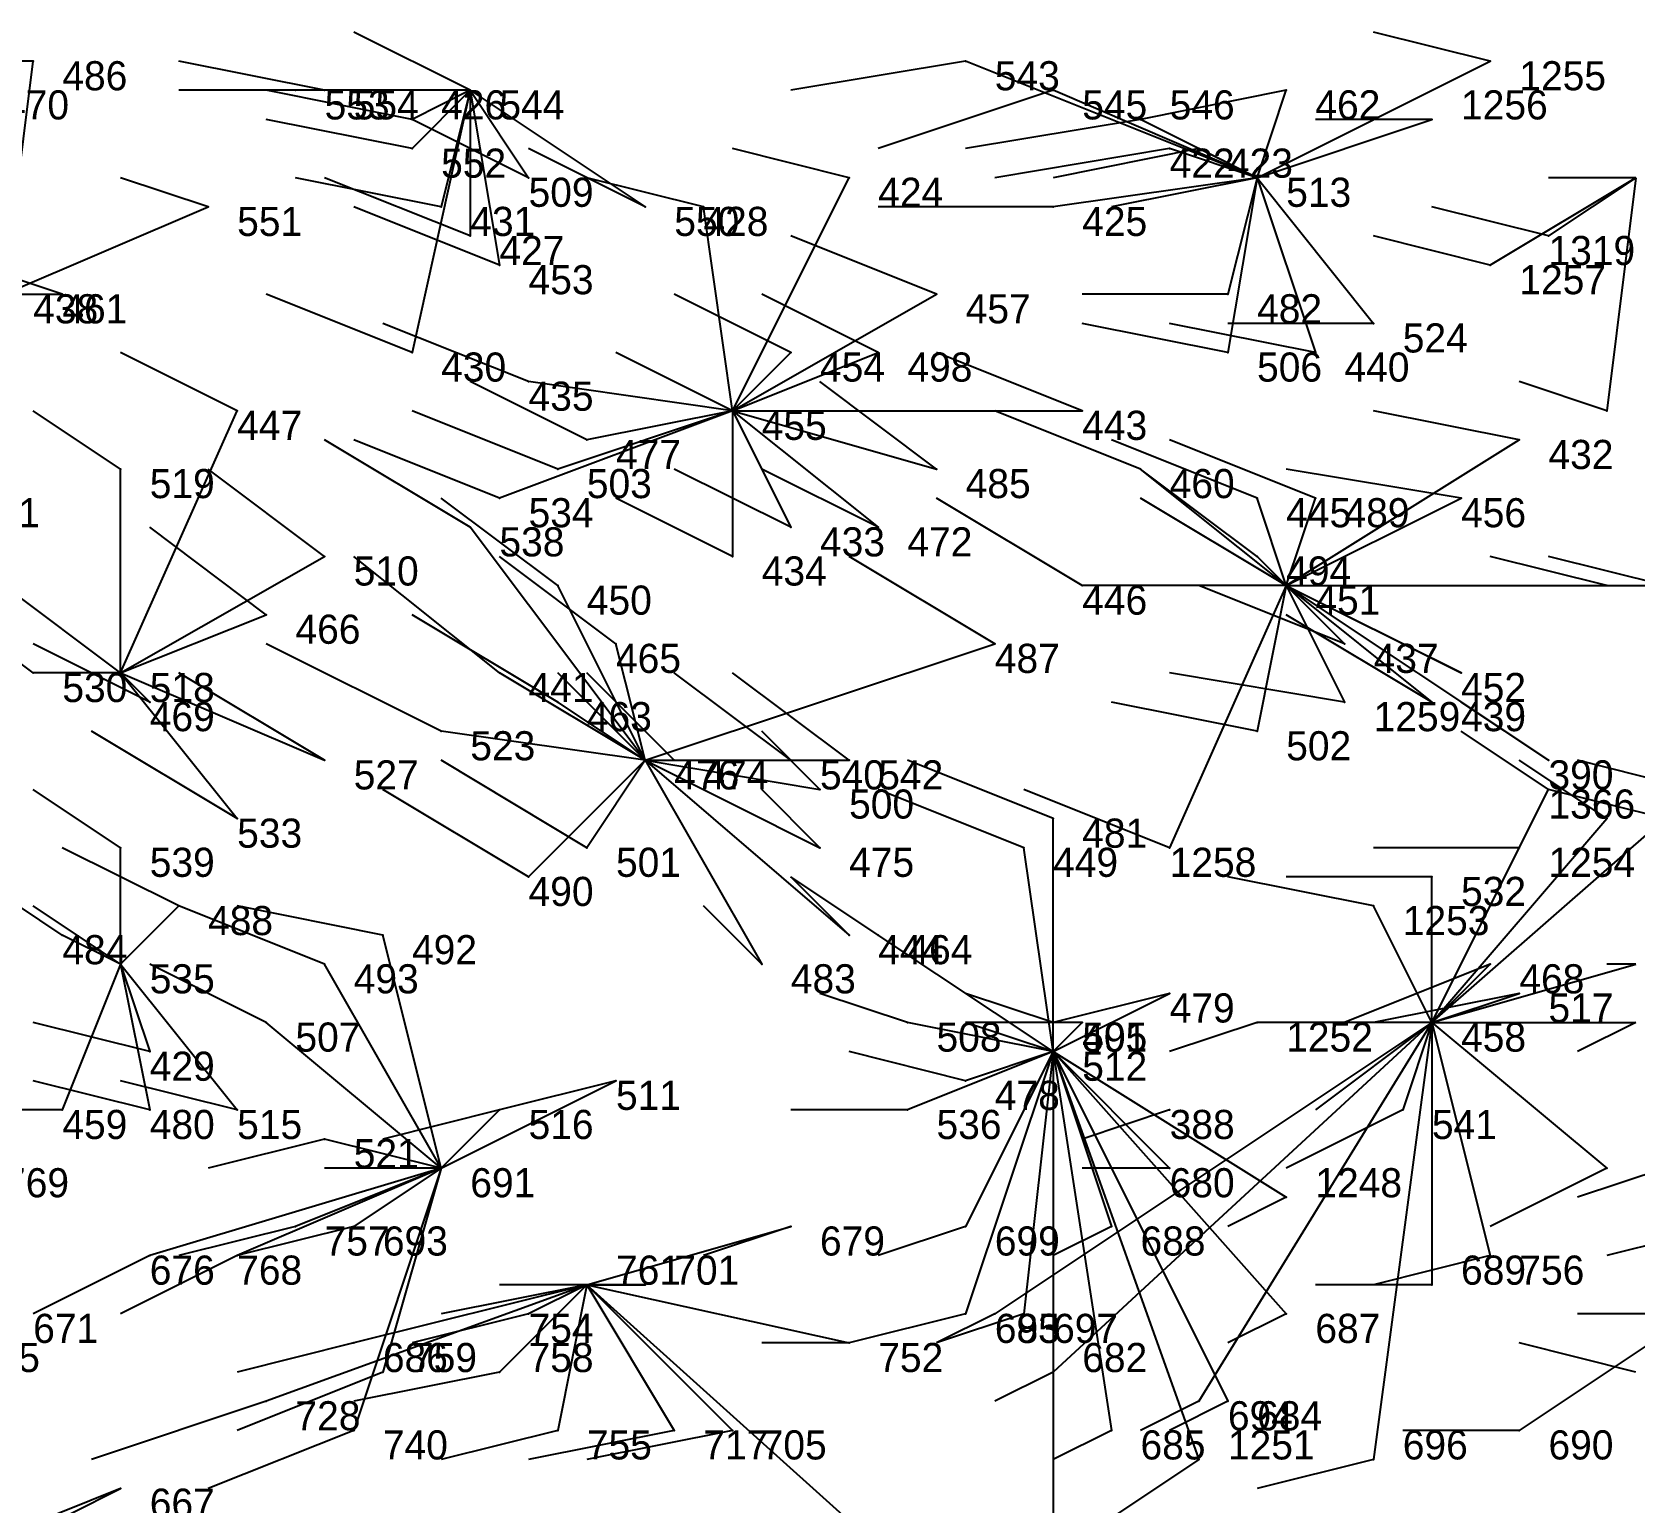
# Model space of a CAD drawing. Extents: x 13.668 to 13.876, y -34.05 to -33.931.
# Drawn here: x 13.757 to 13.812, y -33.9815 to -33.931 of the extents above; entities that cross this region are included whole.
import ezdxf

# ---------------------------------------------------------------- set-up
doc = ezdxf.new("R2010")
doc.units = 0
for name, color, linetype in [('Facilities', 3, 'CONTINUOUS'), ('Facilities_lines', 3, 'CONTINUOUS'), ('Normals', 1, 'CONTINUOUS'), ('Source_points', 5, 'CONTINUOUS'), ('Text', 3, 'CONTINUOUS')]:
    doc.layers.add(name, color=color, linetype=linetype)

msp = doc.modelspace()

# ---------------------------------------------------------------- linework, layer by layer
at = {"layer": 'Facilities', "color": 3}
for p in [(13.772, -33.933, -1.216), (13.799, -33.936, -1.214), (13.781, -33.944, -1.215), (13.8, -33.95, -1.214), (13.76, -33.953, -1.216), (13.778, -33.956, -1.215), (13.76, -33.963, -1.216), (13.805, -33.965, -1.214), (13.792, -33.966, -1.214), (13.796, -33.968, -1.218), (13.771, -33.97, -1.215), (13.776, -33.974, -1.215)]:
    msp.add_point(p, dxfattribs=at)
at = {"layer": 'Facilities_lines', "color": 3}
for p, q in [((13.756, -33.94, -1.216), (13.757, -33.932, -1.217)), ((13.799, -33.936, -1.214), (13.789, -33.932, -1.215)), ((13.799, -33.936, -1.214), (13.807, -33.932, -1.213)), ((13.772, -33.933, -1.216), (13.766, -33.933, -1.216)), ((13.772, -33.933, -1.216), (13.767, -33.933, -1.216)), ((13.772, -33.933, -1.216), (13.77, -33.942, -1.216)), ((13.772, -33.933, -1.216), (13.77, -33.934, -1.216)), ((13.772, -33.933, -1.216), (13.77, -33.935, -1.215)), ((13.772, -33.933, -1.216), (13.771, -33.937, -1.216)), ((13.772, -33.933, -1.216), (13.772, -33.938, -1.216)), ((13.772, -33.933, -1.216), (13.773, -33.939, -1.216)), ((13.772, -33.933, -1.216), (13.774, -33.936, -1.216)), ((13.772, -33.933, -1.216), (13.778, -33.937, -1.215)), ((13.799, -33.936, -1.214), (13.792, -33.933, -1.215)), ((13.799, -33.936, -1.214), (13.8, -33.933, -1.215)), ((13.799, -33.936, -1.214), (13.795, -33.934, -1.215)), ((13.799, -33.936, -1.214), (13.805, -33.934, -1.213)), ((13.799, -33.936, -1.214), (13.796, -33.935, -1.215)), ((13.799, -33.936, -1.214), (13.797, -33.935, -1.215)), ((13.781, -33.944, -1.215), (13.785, -33.936, -1.214)), ((13.799, -33.936, -1.214), (13.792, -33.937, -1.215)), ((13.799, -33.936, -1.214), (13.798, -33.94, -1.215)), ((13.799, -33.936, -1.214), (13.798, -33.942, -1.214)), ((13.799, -33.936, -1.214), (13.801, -33.942, -1.214)), ((13.799, -33.936, -1.214), (13.803, -33.941, -1.214)), ((13.812, -33.936, -1.214), (13.807, -33.939, -1.213)), ((13.812, -33.936, -1.214), (13.809, -33.938, -1.213)), ((13.812, -33.936, -1.214), (13.811, -33.944, -1.214)), ((13.756, -33.94, -1.216), (13.763, -33.937, -1.216)), ((13.781, -33.944, -1.215), (13.78, -33.937, -1.215)), ((13.756, -33.94, -1.216), (13.758, -33.94, -1.216)), ((13.781, -33.944, -1.215), (13.788, -33.94, -1.215)), ((13.781, -33.944, -1.215), (13.783, -33.942, -1.215)), ((13.781, -33.944, -1.215), (13.786, -33.942, -1.214)), ((13.781, -33.944, -1.215), (13.774, -33.943, -1.216)), ((13.76, -33.953, -1.216), (13.764, -33.944, -1.216)), ((13.781, -33.944, -1.215), (13.773, -33.947, -1.215)), ((13.781, -33.944, -1.215), (13.775, -33.946, -1.215)), ((13.781, -33.944, -1.215), (13.776, -33.945, -1.216)), ((13.781, -33.944, -1.215), (13.781, -33.949, -1.216)), ((13.781, -33.944, -1.215), (13.783, -33.948, -1.215)), ((13.781, -33.944, -1.215), (13.793, -33.944, -1.215)), ((13.781, -33.944, -1.215), (13.786, -33.948, -1.215)), ((13.781, -33.944, -1.215), (13.788, -33.946, -1.215)), ((13.8, -33.95, -1.214), (13.808, -33.945, -1.214)), ((13.76, -33.953, -1.216), (13.76, -33.946, -1.216)), ((13.8, -33.95, -1.214), (13.795, -33.946, -1.214)), ((13.8, -33.95, -1.214), (13.799, -33.947, -1.214)), ((13.8, -33.95, -1.214), (13.806, -33.947, -1.214)), ((13.8, -33.95, -1.214), (13.801, -33.947, -1.215)), ((13.778, -33.956, -1.215), (13.772, -33.948, -1.215)), ((13.76, -33.953, -1.216), (13.767, -33.949, -1.216)), ((13.8, -33.95, -1.214), (13.799, -33.949, -1.215)), ((13.778, -33.956, -1.215), (13.775, -33.95, -1.215)), ((13.8, -33.95, -1.214), (13.793, -33.95, -1.215)), ((13.8, -33.95, -1.214), (13.796, -33.959, -1.213)), ((13.8, -33.95, -1.214), (13.799, -33.955, -1.214)), ((13.8, -33.95, -1.214), (13.813, -33.95, -1.214)), ((13.8, -33.95, -1.214), (13.809, -33.956, -1.214)), ((13.8, -33.95, -1.214), (13.811, -33.95, -1.214)), ((13.8, -33.95, -1.214), (13.802, -33.952, -1.214)), ((13.8, -33.95, -1.214), (13.805, -33.954, -1.214)), ((13.8, -33.95, -1.214), (13.806, -33.953, -1.214)), ((13.8, -33.95, -1.214), (13.802, -33.954, -1.213)), ((13.76, -33.953, -1.216), (13.765, -33.951, -1.216)), ((13.778, -33.956, -1.215), (13.777, -33.952, -1.215)), ((13.778, -33.956, -1.215), (13.79, -33.952, -1.216)), ((13.76, -33.953, -1.216), (13.757, -33.953, -1.217)), ((13.76, -33.953, -1.216), (13.761, -33.954, -1.217)), ((13.76, -33.953, -1.216), (13.767, -33.956, -1.215)), ((13.76, -33.953, -1.216), (13.764, -33.958, -1.215)), ((13.778, -33.956, -1.215), (13.773, -33.953, -1.216)), ((13.778, -33.956, -1.215), (13.775, -33.954, -1.215)), ((13.778, -33.956, -1.215), (13.771, -33.955, -1.214)), ((13.778, -33.956, -1.215), (13.774, -33.96, -1.215)), ((13.778, -33.956, -1.215), (13.776, -33.959, -1.215)), ((13.778, -33.956, -1.215), (13.785, -33.962, -1.215)), ((13.778, -33.956, -1.215), (13.784, -33.959, -1.215)), ((13.778, -33.956, -1.215), (13.779, -33.956, -1.215)), ((13.778, -33.956, -1.215), (13.782, -33.963, -1.215)), ((13.778, -33.956, -1.215), (13.784, -33.957, -1.214)), ((13.778, -33.956, -1.215), (13.783, -33.956, -1.215)), ((13.778, -33.956, -1.215), (13.785, -33.956, -1.214)), ((13.805, -33.965, -1.214), (13.809, -33.957, -1.213)), ((13.792, -33.966, -1.214), (13.792, -33.958, -1.214)), ((13.805, -33.965, -1.214), (13.811, -33.958, -1.214)), ((13.805, -33.965, -1.214), (13.813, -33.958, -1.212)), ((13.76, -33.963, -1.216), (13.76, -33.959, -1.217)), ((13.792, -33.966, -1.214), (13.791, -33.959, -1.214)), ((13.805, -33.965, -1.214), (13.808, -33.959, -1.213)), ((13.805, -33.965, -1.214), (13.805, -33.96, -1.214)), ((13.76, -33.963, -1.216), (13.762, -33.961, -1.215)), ((13.805, -33.965, -1.214), (13.803, -33.961, -1.213)), ((13.76, -33.963, -1.216), (13.758, -33.962, -1.215)), ((13.771, -33.97, -1.215), (13.769, -33.962, -1.215)), ((13.792, -33.966, -1.214), (13.786, -33.962, -1.214)), ((13.76, -33.963, -1.216), (13.758, -33.968, -1.215)), ((13.76, -33.963, -1.216), (13.761, -33.966, -1.216)), ((13.76, -33.963, -1.216), (13.764, -33.968, -1.216)), ((13.76, -33.963, -1.216), (13.761, -33.968, -1.215)), ((13.771, -33.97, -1.215), (13.767, -33.963, -1.215)), ((13.805, -33.965, -1.214), (13.807, -33.963, -1.214)), ((13.805, -33.965, -1.214), (13.812, -33.963, -1.213)), ((13.792, -33.966, -1.214), (13.796, -33.964, -1.214)), ((13.805, -33.965, -1.214), (13.808, -33.964, -1.214)), ((13.771, -33.97, -1.215), (13.765, -33.965, -1.215)), ((13.792, -33.966, -1.214), (13.787, -33.965, -1.215)), ((13.805, -33.965, -1.214), (13.79, -33.975, -1.215)), ((13.805, -33.965, -1.214), (13.792, -33.977, -1.215)), ((13.792, -33.966, -1.214), (13.793, -33.965, -1.214)), ((13.792, -33.966, -1.214), (13.792, -33.965, -1.215)), ((13.805, -33.965, -1.214), (13.797, -33.978, -1.215)), ((13.805, -33.965, -1.214), (13.799, -33.965, -1.213)), ((13.805, -33.965, -1.214), (13.803, -33.98, -1.215)), ((13.805, -33.965, -1.214), (13.804, -33.968, -1.214)), ((13.805, -33.965, -1.214), (13.812, -33.965, -1.214)), ((13.805, -33.965, -1.214), (13.805, -33.974, -1.214)), ((13.805, -33.965, -1.214), (13.807, -33.973, -1.214)), ((13.805, -33.965, -1.214), (13.811, -33.97, -1.214)), ((13.792, -33.966, -1.214), (13.787, -33.968, -1.214)), ((13.792, -33.966, -1.214), (13.789, -33.967, -1.214)), ((13.792, -33.966, -1.214), (13.789, -33.975, -1.214)), ((13.792, -33.966, -1.214), (13.789, -33.972, -1.215)), ((13.792, -33.966, -1.214), (13.791, -33.975, -1.214)), ((13.792, -33.966, -1.214), (13.796, -33.97, -1.214)), ((13.792, -33.966, -1.214), (13.798, -33.978, -1.214)), ((13.792, -33.966, -1.214), (13.794, -33.979, -1.214)), ((13.792, -33.966, -1.214), (13.8, -33.975, -1.214)), ((13.792, -33.966, -1.214), (13.794, -33.972, -1.214)), ((13.792, -33.966, -1.214), (13.8, -33.971, -1.213)), ((13.792, -33.966, -1.214), (13.792, -33.982, -1.213)), ((13.792, -33.966, -1.214), (13.797, -33.98, -1.213)), ((13.771, -33.97, -1.215), (13.777, -33.967, -1.214)), ((13.771, -33.97, -1.215), (13.773, -33.968, -1.215)), ((13.771, -33.97, -1.215), (13.767, -33.969, -1.216)), ((13.771, -33.97, -1.215), (13.761, -33.973, -1.216)), ((13.771, -33.97, -1.215), (13.764, -33.973, -1.215)), ((13.771, -33.97, -1.215), (13.766, -33.972, -1.215)), ((13.771, -33.97, -1.215), (13.768, -33.972, -1.216)), ((13.771, -33.97, -1.215), (13.768, -33.979, -1.215)), ((13.771, -33.97, -1.215), (13.769, -33.977, -1.215)), ((13.776, -33.974, -1.215), (13.783, -33.972, -1.214)), ((13.776, -33.974, -1.215), (13.765, -33.978, -1.216)), ((13.776, -33.974, -1.215), (13.768, -33.976, -1.216)), ((13.776, -33.974, -1.215), (13.773, -33.977, -1.216)), ((13.776, -33.974, -1.215), (13.774, -33.975, -1.214)), ((13.776, -33.974, -1.215), (13.775, -33.979, -1.216)), ((13.776, -33.974, -1.215), (13.785, -33.976, -1.214)), ((13.776, -33.974, -1.215), (13.778, -33.974, -1.214)), ((13.776, -33.974, -1.215), (13.786, -33.983, -1.215)), ((13.776, -33.974, -1.215), (13.781, -33.979, -1.215)), ((13.776, -33.974, -1.215), (13.779, -33.979, -1.215)), ((13.814, -33.975, -1.214), (13.808, -33.979, -1.214)), ((13.754, -33.984, -1.216), (13.76, -33.981, -1.215))]:
    msp.add_line(p, q, dxfattribs=at)
at = {"layer": 'Normals', "color": 1}
for p, q in [((13.772, -33.933, -1.216), (13.768, -33.931, -1.116)), ((13.807, -33.932, -1.213), (13.803, -33.931, -1.113)), ((13.757, -33.932, -1.217), (13.754, -33.932, -1.117)), ((13.767, -33.933, -1.216), (13.762, -33.932, -1.116)), ((13.789, -33.932, -1.215), (13.783, -33.933, -1.115)), ((13.766, -33.933, -1.216), (13.762, -33.933, -1.116)), ((13.77, -33.934, -1.216), (13.765, -33.933, -1.116)), ((13.792, -33.933, -1.215), (13.786, -33.935, -1.115)), ((13.8, -33.933, -1.215), (13.795, -33.934, -1.115)), ((13.77, -33.935, -1.215), (13.765, -33.934, -1.115)), ((13.774, -33.936, -1.216), (13.77, -33.934, -1.116)), ((13.795, -33.934, -1.215), (13.789, -33.935, -1.115)), ((13.805, -33.934, -1.213), (13.801, -33.934, -1.113)), ((13.778, -33.937, -1.215), (13.774, -33.935, -1.115)), ((13.785, -33.936, -1.214), (13.781, -33.935, -1.114)), ((13.796, -33.935, -1.215), (13.79, -33.936, -1.115)), ((13.797, -33.935, -1.215), (13.792, -33.936, -1.115)), ((13.763, -33.937, -1.216), (13.76, -33.936, -1.116)), ((13.771, -33.937, -1.216), (13.766, -33.936, -1.116)), ((13.772, -33.938, -1.216), (13.767, -33.936, -1.116)), ((13.78, -33.937, -1.215), (13.776, -33.936, -1.115)), ((13.799, -33.936, -1.214), (13.794, -33.937, -1.114)), ((13.812, -33.936, -1.214), (13.809, -33.936, -1.114)), ((13.773, -33.939, -1.216), (13.768, -33.937, -1.116)), ((13.792, -33.937, -1.215), (13.786, -33.937, -1.115)), ((13.809, -33.938, -1.213), (13.805, -33.937, -1.113)), ((13.788, -33.94, -1.215), (13.783, -33.938, -1.115)), ((13.807, -33.939, -1.213), (13.803, -33.938, -1.113)), ((13.758, -33.94, -1.216), (13.755, -33.939, -1.116)), ((13.77, -33.942, -1.216), (13.765, -33.94, -1.116)), ((13.783, -33.942, -1.215), (13.779, -33.94, -1.115)), ((13.786, -33.942, -1.214), (13.782, -33.94, -1.114)), ((13.798, -33.94, -1.215), (13.793, -33.94, -1.115)), ((13.774, -33.943, -1.216), (13.769, -33.941, -1.116)), ((13.798, -33.942, -1.214), (13.793, -33.941, -1.114)), ((13.801, -33.942, -1.214), (13.796, -33.941, -1.114)), ((13.803, -33.941, -1.214), (13.798, -33.941, -1.114)), ((13.764, -33.944, -1.216), (13.76, -33.942, -1.116)), ((13.781, -33.944, -1.215), (13.777, -33.942, -1.115)), ((13.793, -33.944, -1.215), (13.788, -33.942, -1.115)), ((13.776, -33.945, -1.216), (13.772, -33.943, -1.116)), ((13.788, -33.946, -1.215), (13.784, -33.943, -1.115)), ((13.811, -33.944, -1.214), (13.808, -33.943, -1.114)), ((13.76, -33.946, -1.216), (13.757, -33.944, -1.116)), ((13.775, -33.946, -1.215), (13.77, -33.944, -1.115)), ((13.795, -33.946, -1.214), (13.79, -33.944, -1.114)), ((13.808, -33.945, -1.214), (13.803, -33.944, -1.114)), ((13.772, -33.948, -1.215), (13.767, -33.945, -1.115)), ((13.773, -33.947, -1.215), (13.768, -33.945, -1.115)), ((13.799, -33.947, -1.214), (13.794, -33.945, -1.114)), ((13.801, -33.947, -1.215), (13.796, -33.945, -1.115)), ((13.767, -33.949, -1.216), (13.763, -33.946, -1.116)), ((13.783, -33.948, -1.215), (13.779, -33.946, -1.115)), ((13.786, -33.948, -1.215), (13.782, -33.946, -1.115)), ((13.799, -33.949, -1.215), (13.795, -33.946, -1.115)), ((13.806, -33.947, -1.214), (13.8, -33.946, -1.114)), ((13.775, -33.95, -1.215), (13.771, -33.947, -1.115)), ((13.781, -33.949, -1.216), (13.777, -33.947, -1.116)), ((13.793, -33.95, -1.215), (13.788, -33.947, -1.115)), ((13.8, -33.95, -1.214), (13.795, -33.947, -1.114)), ((13.765, -33.951, -1.216), (13.761, -33.948, -1.116)), ((13.773, -33.953, -1.216), (13.768, -33.949, -1.116)), ((13.777, -33.952, -1.215), (13.773, -33.949, -1.115)), ((13.79, -33.952, -1.216), (13.785, -33.949, -1.116)), ((13.811, -33.95, -1.214), (13.807, -33.949, -1.114)), ((13.813, -33.95, -1.214), (13.809, -33.949, -1.114)), ((13.757, -33.953, -1.217), (13.753, -33.95, -1.117)), ((13.76, -33.953, -1.216), (13.756, -33.95, -1.116)), ((13.802, -33.952, -1.214), (13.797, -33.95, -1.114)), ((13.775, -33.954, -1.215), (13.77, -33.951, -1.115)), ((13.805, -33.954, -1.214), (13.8, -33.951, -1.114)), ((13.806, -33.953, -1.214), (13.802, -33.951, -1.114)), ((13.761, -33.954, -1.217), (13.757, -33.952, -1.117)), ((13.771, -33.955, -1.214), (13.765, -33.952, -1.114)), ((13.767, -33.956, -1.215), (13.762, -33.953, -1.115)), ((13.778, -33.956, -1.215), (13.775, -33.953, -1.115)), ((13.779, -33.956, -1.215), (13.776, -33.953, -1.115)), ((13.783, -33.956, -1.215), (13.779, -33.953, -1.115)), ((13.785, -33.956, -1.214), (13.781, -33.953, -1.114)), ((13.802, -33.954, -1.213), (13.796, -33.953, -1.113)), ((13.799, -33.955, -1.214), (13.794, -33.954, -1.114)), ((13.809, -33.956, -1.214), (13.806, -33.954, -1.114)), ((13.764, -33.958, -1.215), (13.759, -33.955, -1.115)), ((13.784, -33.957, -1.214), (13.782, -33.955, -1.114)), ((13.809, -33.957, -1.213), (13.806, -33.955, -1.113)), ((13.776, -33.959, -1.215), (13.771, -33.956, -1.115)), ((13.792, -33.958, -1.214), (13.787, -33.956, -1.114)), ((13.811, -33.958, -1.214), (13.808, -33.956, -1.114)), ((13.814, -33.957, -1.213), (13.81, -33.956, -1.113)), ((13.76, -33.959, -1.217), (13.757, -33.957, -1.117)), ((13.774, -33.96, -1.215), (13.769, -33.957, -1.115)), ((13.784, -33.959, -1.215), (13.782, -33.957, -1.115)), ((13.791, -33.959, -1.214), (13.786, -33.957, -1.114)), ((13.796, -33.959, -1.213), (13.791, -33.957, -1.113)), ((13.813, -33.958, -1.212), (13.809, -33.957, -1.112)), ((13.762, -33.961, -1.215), (13.758, -33.959, -1.115)), ((13.808, -33.959, -1.213), (13.803, -33.959, -1.113)), ((13.758, -33.962, -1.215), (13.755, -33.96, -1.115)), ((13.785, -33.962, -1.215), (13.783, -33.96, -1.115)), ((13.786, -33.962, -1.214), (13.783, -33.96, -1.114)), ((13.803, -33.961, -1.213), (13.798, -33.96, -1.113)), ((13.805, -33.96, -1.214), (13.8, -33.96, -1.114)), ((13.76, -33.963, -1.216), (13.757, -33.961, -1.116)), ((13.767, -33.963, -1.215), (13.762, -33.961, -1.115)), ((13.769, -33.962, -1.215), (13.764, -33.961, -1.115)), ((13.782, -33.963, -1.215), (13.78, -33.961, -1.115)), ((13.765, -33.965, -1.215), (13.761, -33.963, -1.115)), ((13.807, -33.963, -1.214), (13.802, -33.965, -1.114)), ((13.812, -33.963, -1.213), (13.811, -33.963, -1.113)), ((13.787, -33.965, -1.215), (13.784, -33.964, -1.115)), ((13.792, -33.965, -1.215), (13.789, -33.964, -1.115)), ((13.796, -33.964, -1.214), (13.792, -33.965, -1.114)), ((13.808, -33.964, -1.214), (13.803, -33.965, -1.114)), ((13.761, -33.966, -1.216), (13.757, -33.965, -1.116)), ((13.793, -33.965, -1.214), (13.789, -33.965, -1.114)), ((13.792, -33.966, -1.214), (13.789, -33.965, -1.114)), ((13.799, -33.965, -1.213), (13.796, -33.966, -1.113)), ((13.805, -33.965, -1.214), (13.801, -33.968, -1.114)), ((13.812, -33.965, -1.214), (13.81, -33.966, -1.114)), ((13.789, -33.967, -1.214), (13.785, -33.966, -1.114)), ((13.761, -33.968, -1.215), (13.757, -33.967, -1.115)), ((13.764, -33.968, -1.216), (13.76, -33.967, -1.116)), ((13.777, -33.967, -1.214), (13.773, -33.968, -1.114)), ((13.758, -33.968, -1.215), (13.754, -33.968, -1.115)), ((13.773, -33.968, -1.215), (13.769, -33.969, -1.115)), ((13.787, -33.968, -1.214), (13.783, -33.968, -1.114)), ((13.796, -33.968, -1.218), (13.793, -33.969, -1.118)), ((13.804, -33.968, -1.214), (13.8, -33.97, -1.114)), ((13.767, -33.969, -1.216), (13.763, -33.97, -1.116)), ((13.771, -33.97, -1.215), (13.767, -33.97, -1.115)), ((13.796, -33.97, -1.214), (13.793, -33.97, -1.114)), ((13.811, -33.97, -1.214), (13.807, -33.972, -1.114)), ((13.813, -33.97, -1.214), (13.81, -33.971, -1.114)), ((13.8, -33.971, -1.213), (13.798, -33.972, -1.113)), ((13.766, -33.972, -1.215), (13.762, -33.973, -1.115)), ((13.768, -33.972, -1.216), (13.764, -33.973, -1.116)), ((13.783, -33.972, -1.214), (13.78, -33.973, -1.114)), ((13.789, -33.972, -1.215), (13.786, -33.973, -1.115)), ((13.794, -33.972, -1.214), (13.792, -33.973, -1.114)), ((13.815, -33.972, -1.214), (13.811, -33.973, -1.114)), ((13.761, -33.973, -1.216), (13.757, -33.975, -1.116)), ((13.764, -33.973, -1.215), (13.76, -33.975, -1.115)), ((13.807, -33.973, -1.214), (13.803, -33.974, -1.114)), ((13.776, -33.974, -1.215), (13.771, -33.975, -1.115)), ((13.778, -33.974, -1.214), (13.773, -33.974, -1.114)), ((13.805, -33.974, -1.214), (13.801, -33.974, -1.114)), ((13.774, -33.975, -1.214), (13.77, -33.976, -1.114)), ((13.789, -33.975, -1.214), (13.785, -33.976, -1.114)), ((13.79, -33.975, -1.215), (13.788, -33.976, -1.115)), ((13.791, -33.975, -1.214), (13.788, -33.976, -1.114)), ((13.8, -33.975, -1.214), (13.798, -33.976, -1.114)), ((13.814, -33.975, -1.214), (13.81, -33.975, -1.114)), ((13.768, -33.976, -1.216), (13.764, -33.977, -1.116)), ((13.785, -33.976, -1.214), (13.782, -33.976, -1.114)), ((13.812, -33.977, -1.213), (13.808, -33.976, -1.113)), ((13.769, -33.977, -1.215), (13.764, -33.979, -1.115)), ((13.773, -33.977, -1.216), (13.768, -33.978, -1.116)), ((13.792, -33.977, -1.215), (13.79, -33.978, -1.115)), ((13.765, -33.978, -1.216), (13.759, -33.98, -1.116)), ((13.797, -33.978, -1.215), (13.795, -33.979, -1.115)), ((13.798, -33.978, -1.214), (13.796, -33.979, -1.114)), ((13.768, -33.979, -1.215), (13.763, -33.981, -1.115)), ((13.775, -33.979, -1.216), (13.771, -33.98, -1.116)), ((13.779, -33.979, -1.215), (13.774, -33.98, -1.115)), ((13.781, -33.979, -1.215), (13.776, -33.98, -1.115)), ((13.794, -33.979, -1.214), (13.792, -33.98, -1.114)), ((13.808, -33.979, -1.214), (13.804, -33.979, -1.114)), ((13.797, -33.98, -1.213), (13.794, -33.982, -1.113)), ((13.803, -33.98, -1.215), (13.799, -33.981, -1.115)), ((13.76, -33.981, -1.215), (13.755, -33.983, -1.115))]:
    msp.add_line(p, q, dxfattribs=at)
at = {"layer": 'Source_points', "color": 5}
for p in [(13.757, -33.932, -1.217), (13.789, -33.932, -1.215), (13.807, -33.932, -1.213), (13.766, -33.933, -1.216), (13.767, -33.933, -1.216), (13.792, -33.933, -1.215), (13.8, -33.933, -1.215), (13.77, -33.934, -1.216), (13.795, -33.934, -1.215), (13.805, -33.934, -1.213), (13.77, -33.935, -1.215), (13.796, -33.935, -1.215), (13.797, -33.935, -1.215), (13.774, -33.936, -1.216), (13.785, -33.936, -1.214), (13.763, -33.937, -1.216), (13.771, -33.937, -1.216), (13.778, -33.937, -1.215), (13.78, -33.937, -1.215), (13.792, -33.937, -1.215), (13.772, -33.938, -1.216), (13.809, -33.938, -1.213), (13.773, -33.939, -1.216), (13.807, -33.939, -1.213), (13.758, -33.94, -1.216), (13.788, -33.94, -1.215), (13.798, -33.94, -1.215), (13.803, -33.941, -1.214), (13.77, -33.942, -1.216), (13.783, -33.942, -1.215), (13.786, -33.942, -1.214), (13.798, -33.942, -1.214), (13.801, -33.942, -1.214), (13.774, -33.943, -1.216), (13.764, -33.944, -1.216), (13.793, -33.944, -1.215), (13.811, -33.944, -1.214), (13.776, -33.945, -1.216), (13.808, -33.945, -1.214), (13.76, -33.946, -1.216), (13.775, -33.946, -1.215), (13.788, -33.946, -1.215), (13.795, -33.946, -1.214), (13.773, -33.947, -1.215), (13.799, -33.947, -1.214), (13.801, -33.947, -1.215), (13.806, -33.947, -1.214), (13.772, -33.948, -1.215), (13.783, -33.948, -1.215), (13.786, -33.948, -1.215), (13.767, -33.949, -1.216), (13.781, -33.949, -1.216), (13.799, -33.949, -1.215), (13.775, -33.95, -1.215), (13.793, -33.95, -1.215), (13.811, -33.95, -1.214), (13.765, -33.951, -1.216), (13.777, -33.952, -1.215), (13.79, -33.952, -1.216), (13.802, -33.952, -1.214), (13.757, -33.953, -1.217), (13.773, -33.953, -1.216), (13.806, -33.953, -1.214), (13.761, -33.954, -1.217), (13.775, -33.954, -1.215), (13.802, -33.954, -1.213), (13.805, -33.954, -1.214), (13.771, -33.955, -1.214), (13.799, -33.955, -1.214), (13.767, -33.956, -1.215), (13.779, -33.956, -1.215), (13.783, -33.956, -1.215), (13.785, -33.956, -1.214), (13.809, -33.956, -1.214), (13.784, -33.957, -1.214), (13.809, -33.957, -1.213), (13.764, -33.958, -1.215), (13.792, -33.958, -1.214), (13.811, -33.958, -1.214), (13.76, -33.959, -1.217), (13.776, -33.959, -1.215), (13.784, -33.959, -1.215), (13.791, -33.959, -1.214), (13.796, -33.959, -1.213), (13.808, -33.959, -1.213), (13.774, -33.96, -1.215), (13.805, -33.96, -1.214), (13.762, -33.961, -1.215), (13.803, -33.961, -1.213), (13.758, -33.962, -1.215), (13.769, -33.962, -1.215), (13.785, -33.962, -1.215), (13.786, -33.962, -1.214), (13.767, -33.963, -1.215), (13.782, -33.963, -1.215), (13.807, -33.963, -1.214), (13.796, -33.964, -1.214), (13.808, -33.964, -1.214), (13.765, -33.965, -1.215), (13.787, -33.965, -1.215), (13.792, -33.965, -1.215), (13.793, -33.965, -1.214), (13.799, -33.965, -1.213), (13.761, -33.966, -1.216), (13.777, -33.967, -1.214), (13.789, -33.967, -1.214), (13.758, -33.968, -1.215), (13.761, -33.968, -1.215), (13.764, -33.968, -1.216), (13.773, -33.968, -1.215), (13.787, -33.968, -1.214), (13.804, -33.968, -1.214), (13.767, -33.969, -1.216), (13.796, -33.97, -1.214), (13.811, -33.97, -1.214), (13.8, -33.971, -1.213), (13.766, -33.972, -1.215), (13.768, -33.972, -1.216), (13.783, -33.972, -1.214), (13.789, -33.972, -1.215), (13.794, -33.972, -1.214), (13.761, -33.973, -1.216), (13.764, -33.973, -1.215), (13.807, -33.973, -1.214), (13.778, -33.974, -1.214), (13.805, -33.974, -1.214), (13.774, -33.975, -1.214), (13.789, -33.975, -1.214), (13.79, -33.975, -1.215), (13.791, -33.975, -1.214), (13.8, -33.975, -1.214), (13.768, -33.976, -1.216), (13.785, -33.976, -1.214), (13.769, -33.977, -1.215), (13.773, -33.977, -1.216), (13.792, -33.977, -1.215), (13.765, -33.978, -1.216), (13.797, -33.978, -1.215), (13.798, -33.978, -1.214), (13.768, -33.979, -1.215), (13.775, -33.979, -1.216), (13.779, -33.979, -1.215), (13.781, -33.979, -1.215), (13.794, -33.979, -1.214), (13.808, -33.979, -1.214), (13.797, -33.98, -1.213), (13.803, -33.98, -1.215), (13.76, -33.981, -1.215)]:
    msp.add_point(p, dxfattribs=at)

# ---------------------------------------------------------------- texts
at = {"layer": 'Text', "color": 3}
for s, p in [('486', (13.758, -33.933, -1.217)), ('543', (13.79, -33.933, -1.215)), ('1255', (13.808, -33.933, -1.213)), ('470', (13.756, -33.934, -1.216)), ('553', (13.767, -33.934, -1.216)), ('554', (13.768, -33.934, -1.216)), ('426', (13.771, -33.934, -1.216)), ('544', (13.773, -33.934, -1.216)), ('545', (13.793, -33.934, -1.215)), ('546', (13.796, -33.934, -1.215)), ('462', (13.801, -33.934, -1.215)), ('1256', (13.806, -33.934, -1.213)), ('552', (13.771, -33.936, -1.215)), ('422', (13.796, -33.936, -1.215)), ('423', (13.798, -33.936, -1.215)), ('509', (13.774, -33.937, -1.216)), ('424', (13.786, -33.937, -1.214)), ('513', (13.8, -33.937, -1.214)), ('551', (13.764, -33.938, -1.216)), ('431', (13.772, -33.938, -1.216)), ('550', (13.779, -33.938, -1.215)), ('428', (13.78, -33.938, -1.215)), ('425', (13.793, -33.938, -1.215)), ('427', (13.773, -33.939, -1.216)), ('1319', (13.809, -33.939, -1.213)), ('453', (13.774, -33.94, -1.216)), ('1257', (13.808, -33.94, -1.213)), ('438', (13.757, -33.941, -1.216)), ('461', (13.758, -33.941, -1.216)), ('457', (13.789, -33.941, -1.215)), ('482', (13.799, -33.941, -1.215)), ('524', (13.804, -33.942, -1.214)), ('430', (13.771, -33.943, -1.216)), ('454', (13.784, -33.943, -1.215)), ('498', (13.787, -33.943, -1.214)), ('506', (13.799, -33.943, -1.214)), ('440', (13.802, -33.943, -1.214)), ('435', (13.774, -33.944, -1.216)), ('447', (13.764, -33.945, -1.216)), ('455', (13.782, -33.945, -1.215)), ('443', (13.793, -33.945, -1.215)), ('477', (13.777, -33.946, -1.216)), ('432', (13.809, -33.946, -1.214)), ('519', (13.761, -33.947, -1.216)), ('503', (13.776, -33.947, -1.215)), ('485', (13.789, -33.947, -1.215)), ('460', (13.796, -33.947, -1.214)), ('421', (13.755, -33.948, -1.217)), ('534', (13.774, -33.948, -1.215)), ('445', (13.8, -33.948, -1.214)), ('489', (13.802, -33.948, -1.215)), ('456', (13.806, -33.948, -1.214)), ('538', (13.773, -33.949, -1.215)), ('433', (13.784, -33.949, -1.215)), ('472', (13.787, -33.949, -1.215)), ('510', (13.768, -33.95, -1.216)), ('434', (13.782, -33.95, -1.216)), ('494', (13.8, -33.95, -1.215)), ('450', (13.776, -33.951, -1.215)), ('446', (13.793, -33.951, -1.215)), ('451', (13.801, -33.951, -1.214)), ('466', (13.766, -33.952, -1.216)), ('465', (13.777, -33.953, -1.215)), ('487', (13.79, -33.953, -1.216)), ('437', (13.803, -33.953, -1.214)), ('530', (13.758, -33.954, -1.217)), ('518', (13.761, -33.954, -1.216)), ('441', (13.774, -33.954, -1.216)), ('452', (13.806, -33.954, -1.214)), ('469', (13.761, -33.955, -1.217)), ('463', (13.776, -33.955, -1.215)), ('1259', (13.803, -33.955, -1.213)), ('439', (13.806, -33.955, -1.214)), ('523', (13.772, -33.956, -1.214)), ('502', (13.8, -33.956, -1.214)), ('527', (13.768, -33.957, -1.215)), ('476', (13.779, -33.957, -1.215)), ('474', (13.78, -33.957, -1.215)), ('540', (13.784, -33.957, -1.215)), ('542', (13.786, -33.957, -1.214)), ('390', (13.809, -33.957, -1.214)), ('500', (13.785, -33.958, -1.214)), ('1366', (13.809, -33.958, -1.213)), ('533', (13.764, -33.959, -1.215)), ('481', (13.793, -33.959, -1.214)), ('539', (13.761, -33.96, -1.217)), ('501', (13.777, -33.96, -1.215)), ('475', (13.785, -33.96, -1.215)), ('449', (13.792, -33.96, -1.214)), ('1258', (13.796, -33.96, -1.213)), ('1254', (13.809, -33.96, -1.213)), ('490', (13.774, -33.961, -1.215)), ('532', (13.806, -33.961, -1.214)), ('488', (13.763, -33.962, -1.215)), ('1253', (13.804, -33.962, -1.213)), ('484', (13.758, -33.963, -1.215)), ('492', (13.77, -33.963, -1.215)), ('444', (13.786, -33.963, -1.215)), ('464', (13.787, -33.963, -1.214)), ('535', (13.761, -33.964, -1.216)), ('493', (13.768, -33.964, -1.215)), ('483', (13.783, -33.964, -1.215)), ('468', (13.808, -33.964, -1.214)), ('479', (13.796, -33.965, -1.214)), ('517', (13.809, -33.965, -1.214)), ('507', (13.766, -33.966, -1.215)), ('508', (13.788, -33.966, -1.215)), ('491', (13.793, -33.966, -1.214)), ('505', (13.793, -33.966, -1.215)), ('1252', (13.8, -33.966, -1.213)), ('458', (13.806, -33.966, -1.214)), ('429', (13.761, -33.967, -1.216)), ('512', (13.793, -33.967, -1.214)), ('511', (13.777, -33.968, -1.214)), ('478', (13.79, -33.968, -1.214)), ('459', (13.758, -33.969, -1.215)), ('480', (13.761, -33.969, -1.215)), ('515', (13.764, -33.969, -1.216)), ('516', (13.774, -33.969, -1.215)), ('536', (13.788, -33.969, -1.214)), ('388', (13.796, -33.969, -1.218)), ('541', (13.805, -33.969, -1.214)), ('521', (13.768, -33.97, -1.216)), ('769', (13.756, -33.971, -1.215)), ('691', (13.772, -33.971, -1.215)), ('680', (13.796, -33.971, -1.214)), ('1248', (13.801, -33.971, -1.213)), ('757', (13.767, -33.973, -1.215)), ('693', (13.769, -33.973, -1.216)), ('679', (13.784, -33.973, -1.214)), ('699', (13.79, -33.973, -1.215)), ('688', (13.795, -33.973, -1.214)), ('676', (13.761, -33.974, -1.216)), ('768', (13.764, -33.974, -1.215)), ('761', (13.777, -33.974, -1.215)), ('701', (13.779, -33.974, -1.214)), ('689', (13.806, -33.974, -1.214)), ('756', (13.808, -33.974, -1.214)), ('671', (13.757, -33.976, -1.216)), ('754', (13.774, -33.976, -1.214)), ('695', (13.79, -33.976, -1.215)), ('683', (13.79, -33.976, -1.214)), ('697', (13.792, -33.976, -1.214)), ('687', (13.801, -33.976, -1.214)), ('645', (13.755, -33.977, -1.216)), ('686', (13.769, -33.977, -1.216)), ('759', (13.77, -33.977, -1.215)), ('758', (13.774, -33.977, -1.216)), ('752', (13.786, -33.977, -1.214)), ('682', (13.793, -33.977, -1.215)), ('728', (13.766, -33.979, -1.216)), ('694', (13.798, -33.979, -1.215)), ('684', (13.799, -33.979, -1.214)), ('740', (13.769, -33.98, -1.215)), ('755', (13.776, -33.98, -1.216)), ('717', (13.78, -33.98, -1.215)), ('705', (13.782, -33.98, -1.215)), ('685', (13.795, -33.98, -1.214)), ('1251', (13.798, -33.98, -1.213)), ('696', (13.804, -33.98, -1.215)), ('690', (13.809, -33.98, -1.214)), ('667', (13.761, -33.982, -1.215))]:
    msp.add_text(s, height=0.001, dxfattribs=at).set_placement(p)

doc.saveas('drawing.dxf')
